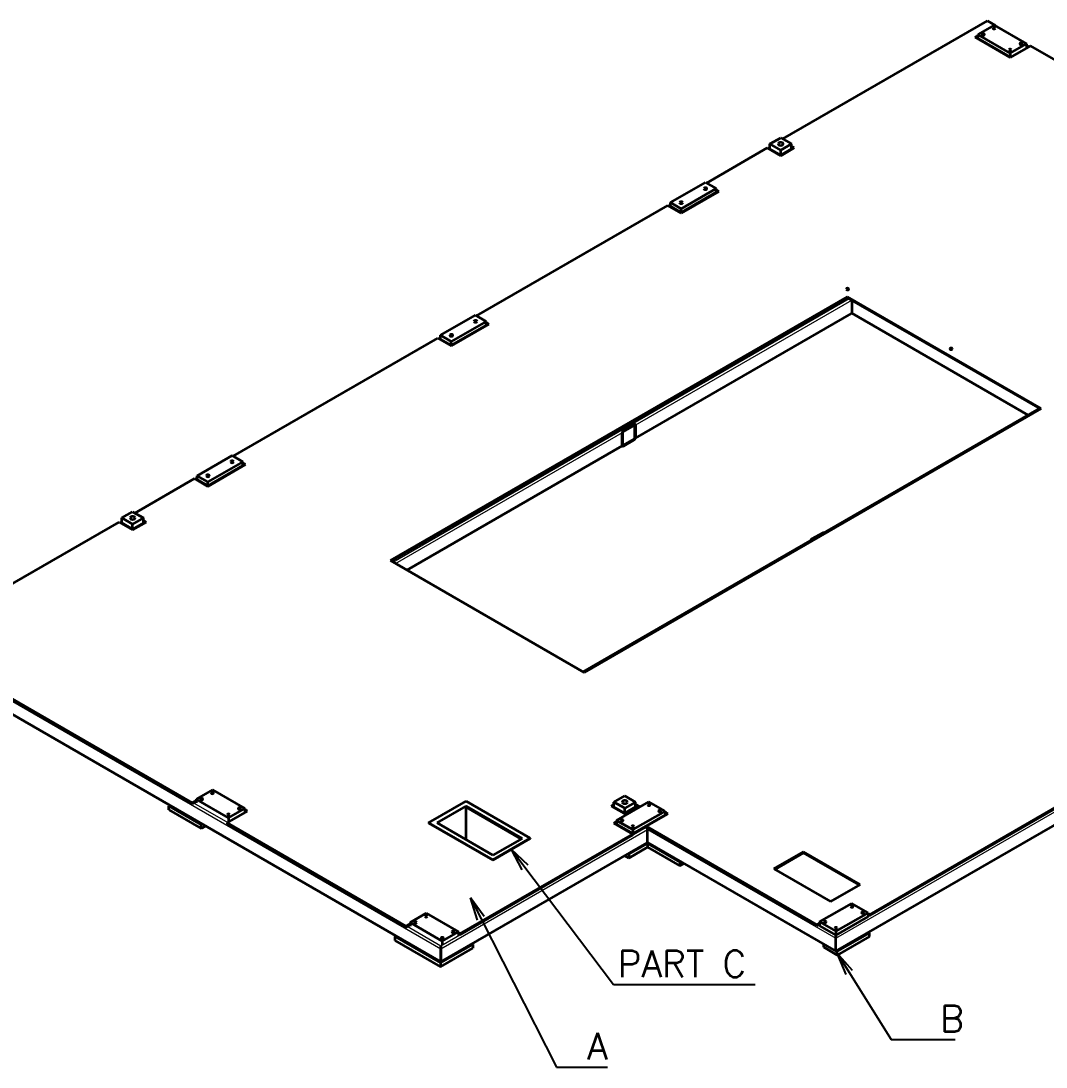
# Model space of a CAD drawing. Header units: millimetres. Extents: x -73083 to 81340, y -6859 to 6812.
# Drawn here: x -12827 to -11210, y -5938 to -4287 of the extents above; entities that cross this region are included whole.
import ezdxf

# ---------------------------------------------------------------- set-up
doc = ezdxf.new("R2010")
doc.units = ezdxf.units.MM
doc.layers.add('word_dim', color=253, linetype='Continuous')
doc.styles.get("Standard").update_dxf_attribs({"font": 'romans.shx', "bigfont": 'bigfont.shx'})
doc.dimstyles.new('STANDARD1-12', dxfattribs={"dimscale": 12, "dimtxt": 3.5, "dimasz": 3, "dimexe": 1, "dimexo": 0, "dimgap": 1, "dimtad": 3, "dimdec": 1, "dimdsep": 46, "dimtxsty": 'Standard', "dimblk1": 'OPEN', "dimblk2": 'OPEN', "dimsah": 1, "dimcen": 0, "dimclrd": 256, "dimclre": 256, "dimclrt": 3, "dimadec": 0, "dimazin": 0, "dimtfac": 1, "dimtdec": 1, "dimtmove": 0, "dimatfit": 3, "dimldrblk": 'OPEN', "dimfxl": 0, "dimtolj": 1, "dimtzin": 0, "dimarcsym": 0})

# ---------------------------------------------------------------- blocks, each defined once
blk = doc.blocks.new('A$C4DB71547')
at = {"color": 7, "lineweight": 35}
for p, q in [((667.1, -457.8), (989.8, -271.5)), ((1000.4, -278.1), (974.9, -292.8)), ((1002.5, -278.8), (989.8, -271.5)), ((1000.4, -278.1), (1051.3, -307.5)), ((1025.8, -322.2), (974.9, -292.8)), ((970.7, -297.2), (1025.8, -329.1)), ((1025.8, -328.1), (974.9, -298.7)), ((1025.8, -322.2), (1051.3, -307.5)), ((1057.7, -310.7), (1025.8, -329.1)), ((1431, -526.2), (1057.7, -310.7)), ((646.8, -465.6), (663.7, -455.8)), ((663.7, -455.8), (680.7, -465.6)), ((546.6, -527.3), (642.5, -472)), ((642.5, -472), (663.7, -484.2)), ((663.7, -475.4), (646.8, -465.6)), ((663.7, -483.2), (646.8, -473.4)), ((680.7, -465.6), (663.7, -475.4)), ((684.9, -472), (663.7, -484.2)), ((680.7, -473.4), (663.7, -483.2)), ((663.7, -483.3), (680.7, -473.5)), ((489.8, -558.2), (544.9, -526.4)), ((544.9, -526.4), (561.9, -536.2)), ((561.9, -536.2), (506.7, -568)), ((566.1, -540.6), (506.7, -574.9)), ((561.9, -542), (506.7, -573.9)), ((506.7, -568), (489.8, -558.2)), ((525.8, -562.9), (542.8, -553.1)), ((183.9, -736.8), (485.5, -562.6)), ((506.7, -574.9), (485.5, -562.6)), ((506.7, -573.9), (489.8, -564.1)), ((48, -1123.2), (769.2, -706.8)), ((49.3, -1124), (769.2, -708.3)), ((1074.7, -883.2), (769.2, -706.8)), ((1073.4, -883.9), (769.2, -708.3)), ((776.1, -712.3), (776.1, -731.9)), ((127, -767.6), (182.2, -735.8)), ((182.2, -735.8), (199.2, -745.6)), ((434.4, -930.2), (775.5, -733.3)), ((776, -732.8), (1054.4, -893.5)), ((199.2, -745.6), (144, -777.4)), ((203.4, -750), (144, -784.3)), ((199.2, -751.5), (144, -783.3)), ((-200.1, -958.5), (122.8, -772.1)), ((122.8, -772.1), (144, -784.3)), ((144, -777.4), (127, -767.6)), ((144, -783.3), (127, -773.5)), ((352.3, -1298.9), (1072.3, -883.2)), ((1074.7, -883.2), (353.5, -1299.6)), ((413.4, -941.3), (413.4, -921.7)), ((433.3, -909.2), (414.7, -920)), ((414.7, -941.6), (414.7, -920)), ((415.5, -918), (432.5, -908.2)), ((433.3, -909.2), (433.3, -930.8)), ((434.6, -909.5), (434.6, -929.1)), ((414.7, -941.6), (433.3, -930.8)), ((415.5, -942.5), (432.5, -932.7)), ((-256.9, -989.3), (-201.8, -957.5)), ((-201.8, -957.5), (-184.8, -967.3)), ((74, -1138.3), (413.4, -942.3)), ((-184.8, -967.3), (-240, -999.1)), ((-180.6, -971.7), (-240, -1006)), ((-184.8, -973.1), (-240, -1005)), ((-240, -999.1), (-256.9, -989.3)), ((-203.9, -984.2), (-220.9, -994)), ((-355.3, -1048.1), (-261.2, -993.7)), ((-261.2, -993.7), (-240, -1006)), ((-240, -1005), (-256.9, -995.2)), ((-375.7, -1055.9), (-358.8, -1046.1)), ((-358.8, -1065.7), (-375.7, -1055.9)), ((-358.8, -1046.1), (-341.8, -1055.9)), ((-341.8, -1055.9), (-358.8, -1065.7)), ((-706, -1250.6), (-380, -1062.3)), ((-380, -1062.3), (-358.8, -1074.6)), ((-358.8, -1073.6), (-375.7, -1063.8)), ((-337.5, -1062.3), (-358.8, -1074.6)), ((-341.8, -1063.8), (-358.8, -1073.6)), ((-341.8, -1063.8), (-358.8, -1073.6)), ((729.5, -1079.7), (712.5, -1089.5)), ((48, -1123.2), (353.5, -1299.6)), ((750.7, -1739.6), (1793.1, -1137.8)), ((-704.8, -1275.8), (127.7, -1756.4)), ((-638.1, -1289.8), (-264.8, -1505.3)), ((-638.1, -1291.2), (-264.8, -1506.8)), ((1177.1, -1466.5), (803.7, -1682)), ((1177.1, -1468), (803.7, -1683.5)), ((-233, -1485), (-258.4, -1499.7)), ((-233, -1485), (-182, -1514.4)), ((-207.5, -1529.1), (-258.4, -1499.7)), ((400.7, -1504.2), (417.7, -1494.4)), ((417.7, -1494.4), (434.6, -1504.2)), ((-301.5, -1510.8), (-250.6, -1540.2)), ((-301.5, -1516.7), (-250.6, -1546.1)), ((-209.6, -1537.1), (-177.8, -1518.8)), ((-207.5, -1529.1), (-182, -1514.4)), ((107.9, -1537), (167.3, -1502.7)), ((121.5, -1537), (167.3, -1510.6)), ((255.2, -1561.8), (166.9, -1510.8)), ((268.7, -1561.3), (167.3, -1502.7)), ((167.3, -1563.5), (167.3, -1510.6)), ((255.6, -1561.5), (167.3, -1510.6)), ((253.9, -1562.5), (167.3, -1512.5)), ((396.4, -1510.6), (420.2, -1524.3)), ((417.7, -1514), (400.7, -1504.2)), ((417.7, -1521.8), (400.7, -1512)), ((404.9, -1533.1), (455.8, -1503.7)), ((434.6, -1504.2), (417.7, -1514)), ((434.6, -1512), (417.7, -1521.8)), ((481.3, -1518.4), (430.4, -1547.8)), ((481.3, -1518.4), (455.8, -1503.7)), ((404.9, -1533.1), (430.4, -1547.8)), ((481.3, -1524.3), (430.4, -1553.7)), ((485.5, -1522.8), (451.6, -1542.4)), ((-209.6, -1537.1), (72.5, -1700)), ((-209.6, -1538.6), (72.5, -1701.5)), ((107.9, -1537), (209.3, -1595.6)), ((107.9, -1537.5), (209.3, -1596.1)), ((121.5, -1537), (209.8, -1588)), ((400.7, -1537.5), (430.4, -1554.7)), ((404.9, -1539), (430.4, -1553.7)), ((721, -1698), (451.6, -1542.4)), ((451.6, -1543.9), (721, -1699.4)), ((453.7, -1567.2), (453.7, -1547.6)), ((157.4, -1712.3), (430.4, -1554.7)), ((430.4, -1556.1), (157.4, -1713.8)), ((268.7, -1561.3), (209.3, -1595.6)), ((268.7, -1561.8), (209.3, -1596.1)), ((255.6, -1561.5), (209.8, -1588)), ((453.5, -1568.1), (750.7, -1739.6)), ((127.7, -1756.4), (453.1, -1568.5)), ((424, -1586.7), (453.7, -1569.6)), ((424, -1592.6), (453.7, -1575.5)), ((453.7, -1569.6), (504.6, -1599)), ((453.7, -1575.5), (504.6, -1604.9)), ((653.1, -1609.8), (699.8, -1582.8)), ((654.4, -1610.5), (699.8, -1584.3)), ((788.9, -1634.3), (699.8, -1582.8)), ((787.6, -1635), (699.8, -1584.3)), ((653.1, -1609.8), (742.2, -1661.2)), ((788.9, -1634.3), (742.2, -1661.2)), ((725.2, -1693.5), (776.1, -1664.2)), ((801.6, -1678.8), (776.1, -1664.2)), ((104.3, -1679.7), (78.9, -1694.4)), ((104.3, -1679.7), (155.2, -1709.1)), ((801.6, -1678.8), (750.7, -1708.2)), ((129.8, -1723.8), (78.9, -1694.4)), ((725.2, -1693.5), (750.7, -1708.2)), ((725.2, -1699.4), (750.7, -1714.1)), ((801.6, -1684.7), (750.7, -1714.1)), ((54.9, -1716.6), (127, -1758.2)), ((129.8, -1723.8), (155.2, -1709.1)), ((803.7, -1710.4), (752.8, -1739.8)), ((803.7, -1716.3), (752.8, -1745.7)), ((54.9, -1722.5), (127, -1764.1)), ((127, -1758.2), (178, -1728.8)), ((731.6, -1733.5), (752.8, -1745.7)), ((750.7, -1738.6), (750.7, -1719)), ((750.7, -1738.6), (750.7, -1719)), ((127, -1764.1), (178, -1734.7)), ((127.7, -1755.4), (127.7, -1735.8)), ((127.7, -1735.8), (127.7, -1755.4))]:
    blk.add_line(p, q, dxfattribs=at)
at = {"color": 7, "lineweight": 35, "ltscale": 0.020807}
for p, q in [((1002.1, -279.1), (1002.5, -278.8)), ((1002.5, -278.8), (1002.5, -279.3))]:
    blk.add_line(p, q, dxfattribs=at)
at = {"color": 7, "lineweight": 35, "ltscale": 0.203547}
blk.add_line((970.7, -297.2), (974.9, -294.8), dxfattribs=at)
at = {"color": 7, "lineweight": 35, "ltscale": 0.142311}
blk.add_line((972, -298), (974.9, -296.2), dxfattribs=at)
at = {"color": 7, "lineweight": 35, "ltscale": 0.244946}
for p, q in [((974.9, -292.8), (974.9, -298.7)), ((1051.3, -307.5), (1051.3, -313.4)), ((561.9, -542), (561.9, -536.2)), ((489.8, -564.1), (489.8, -558.2)), ((127, -773.5), (127, -767.6)), ((144, -783.3), (144, -777.4)), ((-184.8, -973.1), (-184.8, -967.3)), ((-240, -1005), (-240, -999.1)), ((424, -1586.7), (424, -1592.6))]:
    blk.add_line(p, q, dxfattribs=at)
at = {"color": 7, "lineweight": 13, "ltscale": 0.040429}
blk.add_line((982.6, -304.1), (983.4, -303.6), dxfattribs=at)
at = {"color": 7, "lineweight": 35, "ltscale": 0.04043}
for p, q in [((989.8, -307.3), (989.8, -308.2)), ((989.8, -308.2), (989.8, -307.3))]:
    blk.add_line(p, q, dxfattribs=at)
at = {"color": 7, "lineweight": 35, "ltscale": 0.185565}
blk.add_line((1055.1, -312.1), (1051.3, -309.9), dxfattribs=at)
at = {"color": 7, "lineweight": 13, "ltscale": 0.143293}
blk.add_line((1054.3, -312.7), (1051.3, -310.9), dxfattribs=at)
at = {"color": 7, "lineweight": 35, "ltscale": 0.244952}
for p, q in [((1025.8, -322.2), (1025.8, -328.1)), ((506.7, -573.9), (506.7, -568)), ((199.2, -751.5), (199.2, -745.6)), ((-256.9, -995.2), (-256.9, -989.3)), ((-258.4, -1499.7), (-258.4, -1505.6)), ((-182, -1514.4), (-182, -1520.3)), ((-207.5, -1529.1), (-207.5, -1535))]:
    blk.add_line(p, q, dxfattribs=at)
at = {"color": 7, "lineweight": 13, "ltscale": 0.041004}
blk.add_line((1033, -324.9), (1032.2, -324.4), dxfattribs=at)
at = {"color": 7, "lineweight": 35, "ltscale": 0.083353}
blk.add_line((645, -473.4), (646.8, -472.4), dxfattribs=at)
at = {"color": 7, "lineweight": 13, "ltscale": 0.04121}
blk.add_line((645.9, -473.9), (646.8, -473.5), dxfattribs=at)
at = {"color": 7, "lineweight": 35, "ltscale": 0.326599}
for p, q in [((646.8, -473.4), (646.8, -465.6)), ((663.7, -483.2), (663.7, -475.4)), ((680.7, -473.4), (680.7, -465.6)), ((-375.7, -1063.8), (-375.7, -1055.9)), ((-341.8, -1063.8), (-341.8, -1055.9)), ((-358.8, -1073.6), (-358.8, -1065.7)), ((400.7, -1512), (400.7, -1504.2)), ((417.7, -1521.8), (417.7, -1514))]:
    blk.add_line(p, q, dxfattribs=at)
at = {"color": 7, "lineweight": 13}
for p, q in [((662.9, -483.7), (682.8, -472.2)), ((505.9, -574.4), (564, -540.8)), ((51.9, -1125.5), (771.9, -709.8)), ((56.2, -1128), (776.1, -712.3)), ((73.1, -1137.8), (776.1, -731.9)), ((776.2, -731.9), (1055.3, -893)), ((143.2, -783.8), (201.3, -750.2)), ((353.2, -1299.4), (1073.1, -883.7)), ((-240.8, -1005.5), (-182.7, -971.9)), ((-359.6, -1074.1), (-339.7, -1062.6)), ((750.7, -1719), (1794.4, -1116.4)), ((750.7, -1738.6), (1794.4, -1136)), ((-706, -1254.5), (127.7, -1735.8)), ((-706, -1274.1), (127.7, -1755.4)), ((-262.7, -1505.6), (-208.8, -1536.7)), ((398.6, -1510.8), (421, -1523.8)), ((127.7, -1730.9), (451.6, -1543.9)), ((127.7, -1735.8), (453.7, -1547.6)), ((453.7, -1547.6), (750.7, -1719)), ((127.7, -1755.4), (453.7, -1567.2)), ((453.7, -1567.2), (750.7, -1738.6)), ((750.7, -1714.1), (803.7, -1683.5)), ((74.6, -1700.3), (127.7, -1730.9)), ((723.1, -1698.2), (750.7, -1714.1))]:
    blk.add_line(p, q, dxfattribs=at)
at = {"color": 7, "lineweight": 35, "ltscale": 0.204132}
for p, q in [((684.9, -472), (680.7, -469.5)), ((203.4, -750), (199.2, -747.6))]:
    blk.add_line(p, q, dxfattribs=at)
at = {"color": 7, "lineweight": 35, "ltscale": 0.142893}
blk.add_line((683.7, -472.7), (680.7, -471), dxfattribs=at)
at = {"color": 7, "lineweight": 13, "ltscale": 0.041103}
for p, q in [((680.7, -473.5), (681.5, -473.9)), ((663.7, -483.3), (664.6, -483.7))]:
    blk.add_line(p, q, dxfattribs=at)
at = {"color": 7, "lineweight": 35, "ltscale": 0.204131}
blk.add_line((561.9, -538.1), (566.1, -540.6), dxfattribs=at)
at = {"color": 7, "lineweight": 35, "ltscale": 0.142902}
blk.add_line((561.9, -539.6), (564.9, -541.3), dxfattribs=at)
at = {"color": 7, "lineweight": 13, "ltscale": 0.041171}
blk.add_line((542.8, -553.1), (543.7, -553.6), dxfattribs=at)
at = {"color": 7, "lineweight": 35, "ltscale": 0.083375}
blk.add_line((488, -564.1), (489.8, -563.1), dxfattribs=at)
at = {"color": 7, "lineweight": 13, "ltscale": 0.041244}
for p, q in [((488.9, -564.6), (489.8, -564.1)), ((126.2, -774), (127, -773.5)), ((-257.8, -995.7), (-256.9, -995.2))]:
    blk.add_line(p, q, dxfattribs=at)
at = {"color": 7, "lineweight": 13, "ltscale": 0.041169}
blk.add_line((525.8, -562.9), (526.7, -563.4), dxfattribs=at)
at = {"color": 7, "lineweight": 35, "ltscale": 0.061237}
for p, q in [((769.2, -706.8), (769.2, -708.3)), ((-264.8, -1505.3), (-264.8, -1506.8)), ((-209.6, -1537.1), (-209.6, -1538.6)), ((451.6, -1542.4), (451.6, -1543.9)), ((430.4, -1554.7), (430.4, -1556.1)), ((699.8, -1582.8), (699.8, -1584.3)), ((72.5, -1700), (72.5, -1701.5)), ((721, -1699.4), (721, -1698))]:
    blk.add_line(p, q, dxfattribs=at)
at = {"color": 7, "lineweight": 35, "ltscale": 0.142899}
for p, q in [((202.1, -750.7), (199.2, -749)), ((-181.8, -972.4), (-184.8, -970.7))]:
    blk.add_line(p, q, dxfattribs=at)
at = {"color": 7, "lineweight": 35, "ltscale": 0.083279}
blk.add_line((125.3, -773.5), (127, -772.5), dxfattribs=at)
at = {"color": 7, "lineweight": 13, "ltscale": 0.230084}
blk.add_line((427.7, -905.5), (432.5, -908.2), dxfattribs=at)
at = {"color": 7, "lineweight": 13, "ltscale": 0.230088}
blk.add_line((410.7, -915.3), (415.5, -918), dxfattribs=at)
at = {"color": 7, "lineweight": 35, "ltscale": 0.029939}
blk.add_line((413.4, -942.3), (414, -942.7), dxfattribs=at)
at = {"color": 7, "lineweight": 35, "ltscale": 0.204135}
blk.add_line((-180.6, -971.7), (-184.8, -969.2), dxfattribs=at)
at = {"color": 7, "lineweight": 13, "ltscale": 0.041162}
blk.add_line((-203.9, -984.2), (-203.1, -984.7), dxfattribs=at)
at = {"color": 7, "lineweight": 35, "ltscale": 0.083183}
blk.add_line((-258.7, -995.2), (-256.9, -994.2), dxfattribs=at)
at = {"color": 7, "lineweight": 13, "ltscale": 0.041154}
blk.add_line((-220.9, -994), (-220, -994.5), dxfattribs=at)
at = {"color": 7, "lineweight": 35, "ltscale": 0.083093}
blk.add_line((-377.4, -1063.8), (-375.7, -1062.8), dxfattribs=at)
at = {"color": 7, "lineweight": 13, "ltscale": 0.041213}
blk.add_line((-376.6, -1064.3), (-375.7, -1063.8), dxfattribs=at)
at = {"color": 7, "lineweight": 35, "ltscale": 0.204123}
for p, q in [((-337.5, -1062.3), (-341.8, -1059.9)), ((750.7, -1719), (750.7, -1714.1))]:
    blk.add_line(p, q, dxfattribs=at)
at = {"color": 7, "lineweight": 35, "ltscale": 0.142885}
blk.add_line((-338.8, -1063), (-341.8, -1061.3), dxfattribs=at)
at = {"color": 7, "lineweight": 13, "ltscale": 0.041088}
blk.add_line((-341.8, -1063.8), (-340.9, -1064.3), dxfattribs=at)
at = {"color": 7, "lineweight": 13, "ltscale": 0.04109}
blk.add_line((-358.8, -1073.6), (-357.9, -1074.1), dxfattribs=at)
at = {"color": 7, "lineweight": 13, "ltscale": 0.116924}
blk.add_line((712.5, -1089.5), (714.9, -1090.9), dxfattribs=at)
at = {"color": 7, "lineweight": 13, "ltscale": 0.116925}
blk.add_line((729.5, -1079.7), (731.9, -1081.1), dxfattribs=at)
at = {"color": 7, "lineweight": 35, "ltscale": 0.029843}
blk.add_line((731, -1079.6), (731.6, -1079.9), dxfattribs=at)
at = {"color": 7, "lineweight": 35, "ltscale": 0.30632}
for p, q in [((-258.4, -1501.6), (-264.8, -1505.3)), ((-258.4, -1503.1), (-264.8, -1506.8))]:
    blk.add_line(p, q, dxfattribs=at)
at = {"color": 7, "lineweight": 35, "ltscale": 0.090104}
blk.add_line((-301.5, -1510.8), (-299.6, -1509.7), dxfattribs=at)
at = {"color": 7, "lineweight": 35, "ltscale": 0.244949}
for p, q in [((-301.5, -1516.7), (-301.5, -1510.8)), ((481.3, -1518.4), (481.3, -1524.3)), ((404.9, -1533.1), (404.9, -1539)), ((-250.6, -1546.1), (-250.6, -1540.2)), ((430.4, -1547.8), (430.4, -1553.7)), ((453.7, -1569.6), (453.7, -1575.5)), ((504.6, -1599), (504.6, -1604.9)), ((78.9, -1694.4), (78.9, -1700.3)), ((54.9, -1716.6), (54.9, -1722.5)), ((750.7, -1708.2), (750.7, -1714.1)), ((803.7, -1716.3), (803.7, -1710.4)), ((129.8, -1723.8), (129.8, -1729.7)), ((127, -1758.2), (127, -1764.1))]:
    blk.add_line(p, q, dxfattribs=at)
at = {"color": 7, "lineweight": 35, "ltscale": 0.203993}
blk.add_line((-177.8, -1518.8), (-182, -1516.3), dxfattribs=at)
at = {"color": 7, "lineweight": 35, "ltscale": 0.142754}
blk.add_line((-179.1, -1519.5), (-182, -1517.8), dxfattribs=at)
at = {"color": 7, "lineweight": 35, "ltscale": 0.204117}
blk.add_line((396.4, -1510.6), (400.7, -1508.1), dxfattribs=at)
at = {"color": 7, "lineweight": 35, "ltscale": 0.142881}
blk.add_line((397.7, -1511.3), (400.7, -1509.6), dxfattribs=at)
at = {"color": 7, "lineweight": 35, "ltscale": 0.326596}
blk.add_line((434.6, -1512), (434.6, -1504.2), dxfattribs=at)
at = {"color": 7, "lineweight": 35, "ltscale": 0.326606}
blk.add_line((441.4, -1512), (434.6, -1508.1), dxfattribs=at)
at = {"color": 7, "lineweight": 35, "ltscale": 0.265368}
blk.add_line((440.1, -1512.8), (434.6, -1509.6), dxfattribs=at)
at = {"color": 7, "lineweight": 35, "ltscale": 0.205375}
blk.add_line((434.6, -1511), (438.9, -1513.5), dxfattribs=at)
at = {"color": 7, "lineweight": 13, "ltscale": 0.163691}
blk.add_line((434.6, -1512), (438, -1514), dxfattribs=at)
at = {"color": 7, "lineweight": 35, "ltscale": 0.04025}
blk.add_line((-191.8, -1525.9), (-190.9, -1526.4), dxfattribs=at)
at = {"color": 7, "lineweight": 35, "ltscale": 0.204112}
blk.add_line((400.7, -1537.5), (404.9, -1535.1), dxfattribs=at)
at = {"color": 7, "lineweight": 13, "ltscale": 0.04083}
blk.add_line((468.6, -1531.6), (469.4, -1532.1), dxfattribs=at)
at = {"color": 7, "lineweight": 35, "ltscale": 0.040829}
blk.add_line((469.4, -1531.1), (470.3, -1531.6), dxfattribs=at)
at = {"color": 7, "lineweight": 35, "ltscale": 0.04083}
blk.add_line((470.7, -1530.4), (471.5, -1530.9), dxfattribs=at)
at = {"color": 7, "lineweight": 35, "ltscale": 0.204136}
blk.add_line((485.5, -1522.8), (481.3, -1520.4), dxfattribs=at)
at = {"color": 7, "lineweight": 35, "ltscale": 0.1429}
blk.add_line((484.3, -1523.6), (481.3, -1521.8), dxfattribs=at)
at = {"color": 7, "lineweight": 35, "ltscale": 0.09011}
blk.add_line((-248.7, -1539.1), (-250.6, -1540.2), dxfattribs=at)
at = {"color": 7, "lineweight": 35, "ltscale": 0.335057}
blk.add_line((-243.6, -1542.1), (-250.6, -1546.1), dxfattribs=at)
at = {"color": 7, "lineweight": 35, "ltscale": 0.02041}
blk.add_line((107.9, -1537), (107.9, -1537.5), dxfattribs=at)
at = {"color": 7, "lineweight": 35, "ltscale": 0.142876}
blk.add_line((402, -1538.3), (404.9, -1536.5), dxfattribs=at)
at = {"color": 7, "lineweight": 13, "ltscale": 0.102054}
blk.add_line((402.8, -1537.8), (404.9, -1539), dxfattribs=at)
at = {"color": 7, "lineweight": 35, "ltscale": 0.040818}
blk.add_line((413.8, -1545.1), (414.7, -1544.6), dxfattribs=at)
at = {"color": 7, "lineweight": 13, "ltscale": 0.040818}
blk.add_line((414.7, -1545.6), (415.5, -1545.1), dxfattribs=at)
at = {"color": 7, "lineweight": 35, "ltscale": 0.10199}
blk.add_line((449.5, -1542.7), (451.6, -1543.9), dxfattribs=at)
at = {"color": 7, "lineweight": 13, "ltscale": 0.040829}
blk.add_line((451.6, -1541.4), (452.4, -1541.9), dxfattribs=at)
at = {"color": 7, "lineweight": 35, "ltscale": 0.020413}
for p, q in [((268.7, -1561.3), (268.7, -1561.8)), ((209.3, -1595.6), (209.3, -1596.1))]:
    blk.add_line(p, q, dxfattribs=at)
at = {"color": 7, "lineweight": 35, "ltscale": 0.304942}
blk.add_line((417.7, -1589), (424, -1592.6), dxfattribs=at)
at = {"color": 7, "lineweight": 35, "ltscale": 0.059993}
blk.add_line((422.8, -1586), (424, -1586.7), dxfattribs=at)
at = {"color": 7, "lineweight": 35, "ltscale": 0.059232}
blk.add_line((504.6, -1599), (505.9, -1598.3), dxfattribs=at)
at = {"color": 7, "lineweight": 35, "ltscale": 0.304182}
blk.add_line((504.6, -1604.9), (511, -1601.2), dxfattribs=at)
at = {"color": 7, "lineweight": 35, "ltscale": 0.244948}
for p, q in [((801.6, -1678.8), (801.6, -1684.7)), ((725.2, -1693.5), (725.2, -1699.4)), ((178, -1728.8), (178, -1734.7))]:
    blk.add_line(p, q, dxfattribs=at)
at = {"color": 7, "lineweight": 35, "ltscale": 0.102405}
blk.add_line((801.6, -1680.8), (803.7, -1682), dxfattribs=at)
at = {"color": 7, "lineweight": 35, "ltscale": 0.102407}
blk.add_line((801.6, -1682.3), (803.7, -1683.5), dxfattribs=at)
at = {"color": 7, "lineweight": 35, "ltscale": 0.061238}
for p, q in [((803.7, -1682), (803.7, -1683.5)), ((157.4, -1713.8), (157.4, -1712.3))]:
    blk.add_line(p, q, dxfattribs=at)
at = {"color": 7, "lineweight": 35, "ltscale": 0.306068}
for p, q in [((72.5, -1700), (78.9, -1696.4)), ((72.5, -1701.5), (78.9, -1697.8))]:
    blk.add_line(p, q, dxfattribs=at)
at = {"color": 7, "lineweight": 35, "ltscale": 0.203782}
blk.add_line((725.2, -1695.5), (721, -1698), dxfattribs=at)
at = {"color": 7, "lineweight": 35, "ltscale": 0.203781}
blk.add_line((725.2, -1697), (721, -1699.4), dxfattribs=at)
at = {"color": 7, "lineweight": 35, "ltscale": 0.090084}
blk.add_line((56.8, -1715.5), (54.9, -1716.6), dxfattribs=at)
at = {"color": 7, "lineweight": 35, "ltscale": 0.244662}
blk.add_line((155.2, -1709.1), (155.2, -1715), dxfattribs=at)
at = {"color": 7, "lineweight": 35, "ltscale": 0.102234}
blk.add_line((157.4, -1712.3), (155.2, -1711.1), dxfattribs=at)
at = {"color": 7, "lineweight": 35, "ltscale": 0.10227}
blk.add_line((157.4, -1713.8), (155.2, -1712.5), dxfattribs=at)
at = {"color": 7, "lineweight": 35, "ltscale": 0.204124}
for p, q in [((750.7, -1714.1), (750.7, -1719)), ((127.7, -1730.9), (127.7, -1735.8)), ((127.7, -1735.8), (127.7, -1730.9))]:
    blk.add_line(p, q, dxfattribs=at)
at = {"color": 7, "lineweight": 35, "ltscale": 0.059837}
blk.add_line((803.7, -1710.4), (802.5, -1709.7), dxfattribs=at)
at = {"color": 7, "lineweight": 35, "ltscale": 0.059998}
blk.add_line((178, -1728.8), (176.7, -1728.1), dxfattribs=at)
at = {"color": 7, "lineweight": 35, "ltscale": 0.201775}
blk.add_line((731.6, -1733.5), (731.6, -1728.6), dxfattribs=at)
at = {"color": 7, "lineweight": 35, "ltscale": 0.042276}
for p, q in [((750.7, -1739.6), (750.7, -1738.6)), ((127.7, -1756.4), (127.7, -1755.4))]:
    blk.add_line(p, q, dxfattribs=at)
at = {"color": 7, "lineweight": 35, "ltscale": 0.042274}
for p, q in [((750.7, -1738.6), (750.7, -1739.6)), ((127.7, -1755.4), (127.7, -1756.4))]:
    blk.add_line(p, q, dxfattribs=at)
at = {"color": 7, "lineweight": 35, "ltscale": 0.059828}
blk.add_line((751.6, -1739.1), (752.8, -1739.8), dxfattribs=at)
at = {"color": 7, "lineweight": 35, "ltscale": 0.244951}
blk.add_line((752.8, -1745.7), (752.8, -1739.8), dxfattribs=at)
at = {"color": 7, "lineweight": 35}
for centre, major_axis, ratio, start_param, end_param in [((983.4, -292.8), (1.99, 0), 0.57735, 1.856197, 3.141611), ((983.4, -292.8), (1.99, 0), 0.57735, 3.141611, 6.283204), ((983.4, -292.8), (1.99, 0), 0.57735, 0.000018, 1.856197), ((1000.4, -283), (1.99, 0), 0.57735, 1.856197, 3.141611), ((1000.4, -283), (1.99, 0), 0.57735, 3.141611, 6.283204), ((1000.4, -283), (1.99, 0), 0.57735, 0.000018, 1.856197), ((1042.8, -307.5), (1.99, 0), 0.57735, 1.856197, 3.141611), ((1042.8, -307.5), (1.99, 0), 0.57735, 3.141611, 6.283204), ((1042.8, -307.5), (1.99, 0), 0.57735, 0.000018, 1.856197), ((1025.8, -317.3), (1.99, 0), 0.57735, 1.856197, 3.141611), ((1025.8, -317.3), (1.99, 0), 0.57735, 3.141611, 6.283204), ((1025.8, -317.3), (1.99, 0), 0.57735, 0.000018, 1.856197), ((663.7, -465.6), (-4.15, 0), 0.57735, 4.997786, 6.283204), ((663.7, -465.6), (-4.15, 0), 0.57735, 0.000018, 3.141611), ((663.7, -465.6), (-4.15, 0), 0.57735, 3.141611, 4.997786), ((544.9, -536.2), (-2.51, 0), 0.57735, 4.997786, 6.283204), ((544.9, -536.2), (-2.51, 0), 0.57735, 0.000018, 3.141611), ((544.9, -536.2), (-2.51, 0), 0.57735, 3.141611, 4.997786), ((506.7, -558.2), (-2.51, 0), 0.57735, 4.997786, 6.283204), ((506.7, -558.2), (-2.51, 0), 0.57735, 0.000018, 3.141611), ((506.7, -558.2), (-2.51, 0), 0.57735, 3.141611, 4.997786), ((769.2, -694.6), (2.1, 0), 0.57735, 0.285396, 3.141564), ((769.2, -694.6), (2.1, 0), 0.57735, 3.141564, 6.283157), ((769.2, -696), (-2.1, 0), 0.57735, 3.792627, 5.632435), ((769.2, -696), (-1.48, 0), 0.57735, 3.74299, 5.682316), ((769.2, -694.6), (2.1, 0), 0.57735, 6.283157, 6.568582), ((774, -730.7), (-1.5, 2.6), 0.577351, 3.141592, 3.92699), ((182.2, -745.6), (-2.51, 0), 0.57735, 4.997786, 6.283204), ((182.2, -745.6), (-2.51, 0), 0.57735, 0.000018, 3.141611), ((182.2, -745.6), (-2.51, 0), 0.57735, 3.141611, 4.997786), ((144, -767.6), (-2.51, 0), 0.57735, 4.997786, 6.283204), ((144, -767.6), (-2.51, 0), 0.57735, 0.000018, 3.141611), ((144, -767.6), (-2.51, 0), 0.57735, 3.141611, 4.997786), ((932.6, -788.9), (2.1, 0), 0.57735, 0.285396, 3.141564), ((932.6, -788.9), (2.1, 0), 0.57735, 3.141564, 6.283157), ((932.6, -790.4), (-2.1, 0), 0.57735, 3.792627, 5.632435), ((932.6, -790.4), (-1.48, 0), 0.57735, 4.997785, 5.682314), ((932.6, -790.4), (-1.48, 0), 0.57735, 3.742994, 4.997785), ((932.6, -788.9), (2.1, 0), 0.57735, 6.283157, 6.568582), ((432.5, -910.7), (-1.5, -2.6), 0.577294, 3.141555, 3.926863), ((415.5, -920.5), (-1.5, -2.6), 0.577354, 3.926994, 5.49778), ((432.5, -910.7), (-1.5, -2.6), 0.577433, 2.355963, 3.14152), ((432.5, -930.3), (-1.5, -2.6), 0.577354, 0.785403, 2.356189), ((415.5, -940.1), (-1.5, -2.6), 0.577294, 5.497912, 6.28322), ((415.5, -940.1), (-1.5, -2.6), 0.577433, 0.000071, 0.785628), ((-201.8, -967.3), (-2.51, 0), 0.57735, 4.997786, 6.283204), ((-201.8, -967.3), (-2.51, 0), 0.57735, 0.000018, 3.141611), ((-201.8, -967.3), (-2.51, 0), 0.57735, 3.141611, 4.997786), ((-240, -989.3), (-2.51, 0), 0.57735, 4.997786, 6.283204), ((-240, -989.3), (-2.51, 0), 0.57735, 0.000018, 3.141611), ((-240, -989.3), (-2.51, 0), 0.57735, 3.141611, 4.997786), ((-358.8, -1055.9), (-4.15, 0), 0.57735, 4.997792, 6.283204), ((-358.8, -1055.9), (-4.15, 0), 0.57735, 0.000018, 3.141611), ((-358.8, -1055.9), (-4.15, 0), 0.57735, 3.141611, 4.997792), ((712.5, -1092), (-1.5, -2.6), 0.577352, 3.926995, 5.070154), ((729.5, -1082.2), (-1.5, -2.6), 0.577294, 3.141555, 3.926863), ((-249.9, -1499.7), (1.99, 0), 0.577346, 1.85619, 3.141611), ((-249.9, -1499.7), (1.99, 0), 0.577346, 3.141611, 6.283204), ((-249.9, -1499.7), (1.99, 0), 0.577346, 0.000018, 1.85619), ((-233, -1489.9), (1.99, 0), 0.577346, 1.85619, 3.141611), ((-233, -1489.9), (1.99, 0), 0.577346, 3.141611, 6.283204), ((-233, -1489.9), (1.99, 0), 0.577346, 0.000018, 1.85619), ((417.7, -1504.2), (-4.15, 0), 0.57735, 4.997792, 6.283204), ((417.7, -1504.2), (-4.15, 0), 0.57735, 3.141611, 4.997792), ((-190.5, -1514.4), (1.99, 0), 0.577346, 1.85619, 3.141611), ((-190.5, -1514.4), (1.99, 0), 0.577346, 3.141611, 6.283204), ((-190.5, -1514.4), (1.99, 0), 0.577346, 0.000018, 1.85619), ((417.7, -1504.2), (-4.15, 0), 0.57735, 0.000018, 3.141611), ((455.8, -1508.6), (1.99, 0), 0.57735, 0.285396, 3.141564), ((455.8, -1508.6), (1.99, 0), 0.57735, 3.141564, 6.283157), ((455.8, -1508.6), (1.99, 0), 0.57735, 6.283157, 6.568582), ((472.8, -1518.4), (1.99, 0), 0.57735, 0.285396, 3.141564), ((472.8, -1518.4), (1.99, 0), 0.57735, 3.141564, 6.283157), ((472.8, -1518.4), (1.99, 0), 0.57735, 6.283157, 6.568582), ((-207.5, -1524.2), (1.99, 0), 0.577346, 1.85619, 3.141611), ((-207.5, -1524.2), (1.99, 0), 0.577346, 3.141611, 6.283204), ((-207.5, -1524.2), (1.99, 0), 0.577346, 0.000018, 1.85619), ((413.4, -1533.1), (1.99, 0), 0.57735, 0.285396, 3.141564), ((413.4, -1533.1), (1.99, 0), 0.57735, 3.141564, 6.283157), ((413.4, -1533.1), (1.99, 0), 0.57735, 6.283157, 6.568582), ((430.4, -1542.9), (1.99, 0), 0.57735, 0.285396, 3.141564), ((430.4, -1542.9), (1.99, 0), 0.57735, 3.141564, 6.283157), ((430.4, -1542.9), (1.99, 0), 0.57735, 6.283157, 6.568582), ((451.6, -1546.3), (-1.5, 2.6), 0.57735, 3.926993, 5.497789), ((451.6, -1565.9), (-1.5, 2.6), 0.57735, 3.141594, 3.926993), ((104.3, -1684.6), (1.99, 0), 0.57735, 1.856193, 3.141611), ((104.3, -1684.6), (1.99, 0), 0.57735, 0.000018, 1.856193), ((776.1, -1669), (1.99, 0), 0.57735, 0.285396, 3.141564), ((776.1, -1669), (1.99, 0), 0.57735, 3.141564, 6.283157), ((776.1, -1669), (1.99, 0), 0.57735, 6.283157, 6.568582), ((793.1, -1678.8), (1.99, 0), 0.57735, 0.285396, 3.141564), ((793.1, -1678.8), (1.99, 0), 0.57735, 3.141564, 6.283157), ((793.1, -1678.8), (1.99, 0), 0.57735, 6.283157, 6.568582), ((87.4, -1694.4), (1.99, 0), 0.57735, 1.856193, 3.141611), ((87.4, -1694.4), (1.99, 0), 0.57735, 3.141611, 6.283204), ((87.4, -1694.4), (1.99, 0), 0.57735, 0.000018, 1.856193), ((104.3, -1684.6), (1.99, 0), 0.57735, 3.141611, 6.283204), ((733.7, -1693.5), (1.99, 0), 0.57735, 0.285396, 3.141564), ((733.7, -1693.5), (1.99, 0), 0.57735, 3.141564, 6.283157), ((733.7, -1693.5), (1.99, 0), 0.57735, 6.283157, 6.568582), ((146.8, -1709.1), (1.99, 0), 0.57735, 1.856193, 3.141611), ((146.8, -1709.1), (1.99, 0), 0.57735, 3.141611, 6.283204), ((146.8, -1709.1), (1.99, 0), 0.57735, 0.000018, 1.856193), ((750.7, -1703.3), (1.99, 0), 0.57735, 0.285396, 3.141564), ((750.7, -1703.3), (1.99, 0), 0.57735, 3.141564, 6.283157), ((750.7, -1703.3), (1.99, 0), 0.57735, 6.283157, 6.568582), ((129.8, -1718.9), (1.99, 0), 0.57735, 1.856193, 3.141611), ((129.8, -1718.9), (1.99, 0), 0.57735, 3.141611, 6.283204), ((129.8, -1718.9), (1.99, 0), 0.57735, 0.000018, 1.856193)]:
    blk.add_ellipse(centre, major_axis=major_axis, ratio=ratio, start_param=start_param, end_param=end_param, dxfattribs=at)
blk = doc.blocks.new('_Open')
at = {"color": 0, "lineweight": -2}
for p, q in [((-1, 0.167), (0, 0)), ((-1, -0.167), (0, 0)), ((0, 0), (-1, 0))]:
    blk.add_line(p, q, dxfattribs=at)

msp = doc.modelspace()

# ---------------------------------------------------------------- linework, layer by layer
at = {"layer": 'word_dim', "linetype": 'Continuous', "ltscale": 2}
msp.add_line((-11814.2228, -5807.44968), (-11669.03611, -5807.44968), dxfattribs=at)

# ---------------------------------------------------------------- block references
msp.add_blockref('A$C4DB71547', (-12292.37076, -4015.08389), dxfattribs=at)

# ---------------------------------------------------------------- texts
at = {"layer": 'word_dim', "color": 3, "linetype": 'Continuous', "ltscale": 2, "char_height": 42, "attachment_point": 7}
for s, insert, width in [('\\A1;{\\Fromans,bigfont|c134;PART C}', (-11886.2228, -5795.44968), 254.5292919), ('\\A1; B', (-11406.32472, -5882.17495), 109.3306676), ('\\A1;A', (-11934.13953, -5925.56335), 215.7086892)]:
    msp.add_mtext(s, dxfattribs=dict(at, insert=insert, width=width))

# ---------------------------------------------------------------- leaders
at = {"layer": 'word_dim', "linetype": 'Continuous', "ltscale": 2, "annotation_type": 0, "has_hookline": 1, "hookline_direction": 0}
for points, text_width in [([(-12053.33428, -5593.99489), (-11892.2228, -5807.44968), (-11856.2228, -5807.44968)], 30), ([(-12118.19302, -5670.73062), (-11982.13953, -5937.56335), (-11946.13953, -5937.56335)], 32), ([(-11539.53799, -5757.85273), (-11454.32472, -5894.17495), (-11418.32472, -5894.17495)], 53.2)]:
    msp.add_leader(points, dimstyle='STANDARD1-12', override={"dimgap": 1, "dimtad": 1, "dimarcsym": 1}, dxfattribs=dict(at, text_width=text_width))

doc.saveas('drawing.dxf')
